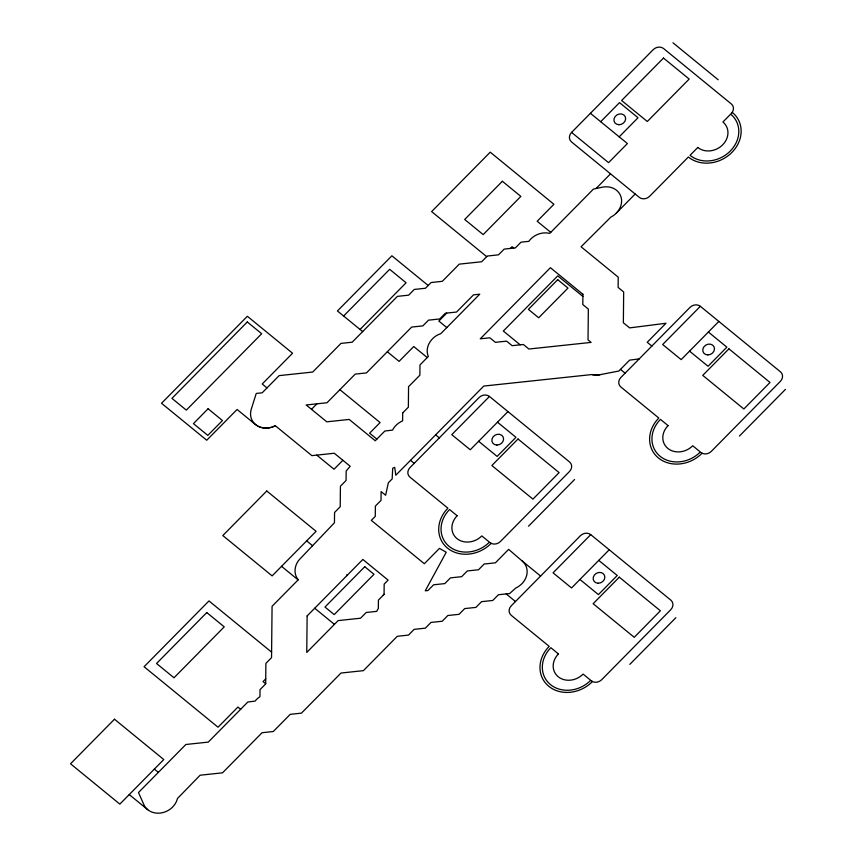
<?xml version="1.0" encoding="UTF-8"?>
<svg xmlns="http://www.w3.org/2000/svg" width="856" height="856" viewBox="0 0 856 856"><rect width="100%" height="100%" fill="white"/><g stroke="black" fill="none" stroke-linecap="round" stroke-linejoin="round"><path stroke-width="1.28" d="M343.609 316.014L389.662 269.319L406.097 282.769L360.044 329.453M571.583 132.412L653.224 49.648A7.554 6.516 -28.6 0 1 663.593 48.546L731.388 104.004A7.554 6.516 -28.6 0 1 731.292 113.506L732.34 112.446A31.747 27.36 -28.6 0 1 731.933 152.379A31.747 27.36 -28.6 0 1 688.374 157.012L649.65 196.27A7.554 6.516 -28.6 0 1 639.282 197.372L571.487 141.914A7.554 6.516 -28.6 0 1 571.583 132.412L608.562 162.661L627.405 143.562L590.426 113.313M311.498 409.318L316.923 403.829M600.698 121.713L619.53 102.613L638.03 117.743L619.188 136.842M446.714 313.093L438.85 321.064L446.811 327.57M510.347 248.443L512.059 246.71L513.728 248.079M596.033 188.534L610.521 173.843M342.882 460.293L334.043 469.249L316.774 455.125M616.331 213.112L635.173 194.012M489.45 396.456A7.554 6.516 -28.6 0 0 479.082 397.559L410.003 467.59A7.554 6.516 -28.6 0 0 409.906 477.092L447.913 508.186A31.747 27.36 -28.6 0 0 447.506 548.108A31.747 27.36 -28.6 0 0 491.055 543.474L490.028 542.629A7.554 6.516 -28.6 0 0 500.396 541.527L569.486 471.506A7.554 6.516 -28.6 0 0 569.582 461.994L489.45 396.456L451.775 434.655L470.265 449.775L507.94 411.586M346.701 575.628L347.386 574.932M265.735 678.862L263.038 681.59L265.692 683.751M384.066 594.192L383.21 595.241M700.358 306.309A7.554 6.516 -28.6 0 0 689.99 307.411L620.91 377.442A7.554 6.516 -28.6 0 0 620.814 386.944L658.82 418.038A31.747 27.36 -28.6 0 0 658.414 457.96A31.747 27.36 -28.6 0 0 701.963 453.327L700.936 452.482A7.554 6.516 -28.6 0 0 711.304 451.38L780.383 381.348A7.554 6.516 -28.6 0 0 780.479 371.846L700.358 306.309L662.672 344.508L681.162 359.627L718.847 321.428M528.527 526.194L574.579 479.51M590.736 534.636A7.554 6.516 -28.6 0 0 580.368 535.749L511.289 605.77A7.554 6.516 -28.6 0 0 511.193 615.282L549.199 646.366A31.747 27.36 -28.6 0 0 548.792 686.298A31.747 27.36 -28.6 0 0 592.341 681.654L591.314 680.82A7.554 6.516 -28.6 0 0 601.682 679.718L670.772 609.686A7.554 6.516 -28.6 0 0 670.869 600.174L590.736 534.636L553.062 572.835L571.551 587.965L609.226 549.766M739.423 436.046L785.476 389.352M629.813 664.374L675.865 617.69M274.006 426.363L275.311 425.732L311.873 455.638L334.279 453.252L350.19 466.274L346.166 471.014L346.07 480.484L340.421 486.219L340.207 506.752L334.557 512.476L334.45 522.749L300.049 558.872C294.614 564.19 292.966 573.766 298.284 579.737L272.069 606.305L271.545 657.643L265.895 663.368L265.681 683.901L260.031 689.636L259.957 696.666L258.887 697.415A18.147 15.633 -28.6 0 0 255.131 701.096L247.833 702.006L208.265 742.109L185.87 744.495L138.479 792.538L143.894 804.683A18.147 15.633 -28.6 0 0 147.574 809.562L148.826 810.504A18.147 15.633 -28.6 0 0 177.47 798.477L200.122 775.215L222.517 772.829L262.075 732.715L273.278 731.527L290.238 714.332L301.43 713.144L340.998 673.041L363.393 670.655L397.28 636.308L408.505 635.088L414.154 629.353L425.357 628.165L431.007 622.43L442.21 621.242L447.859 615.507L459.062 614.319L464.712 608.584L475.915 607.396L481.564 601.661L492.767 600.473L498.417 594.738L509.609 593.55L515.772 588.029A18.147 15.633 -28.6 0 0 522.374 561.162L508.646 549.37L495.367 562.841L484.164 564.029L478.515 569.764L467.312 570.952L461.662 576.677L450.459 577.875L444.81 583.599L433.618 584.798L427.957 590.522L425.25 590.811L446.233 552.238L439.46 548.386L424.33 563.73L371.322 520.373L375.27 516.371L375.377 506.099L381.027 500.375L381.113 491.569L385.628 495.26L388.335 482.805L392.155 478.932L392.711 468.211L394.712 467.333L395.814 475.219L483.768 386.067L591.646 374.575L598.183 375.035L597.477 375.089M272.347 427.005L274.915 425.956M273.289 426.684C267.158 429.177 259.411 428.492 254.564 423.688A18.147 15.633 -28.6 0 1 251.279 409.179L256.244 393.439L262.182 392.808L279.131 375.624L312.729 372.039L340.988 343.395L352.19 342.197L397.409 296.369L408.612 295.17L414.261 289.446L425.453 288.247L431.114 282.523L442.306 281.324L459.265 264.14L481.661 261.754L487.31 256.03L498.513 254.831L504.163 249.107L515.365 247.908L521.015 242.184L528.837 241.349L529.5 240.44A18.147 15.633 -28.6 0 1 548.215 233.1L549.712 233.41L593.433 189.09L602.1 187.229A18.147 15.633 -28.6 0 1 619.84 194.173A18.147 15.633 -28.6 0 1 616.577 212.855L615.314 214.075A18.147 15.633 -28.6 0 1 610.906 217.06L581.074 246.774L618.235 277.162L618.128 287.434L623.671 291.971L623.361 322.765L629.62 327.891L665.989 323.268L647.222 342.282L651.855 346.07M271.512 427.294L270.656 427.508M269.8 427.711L268.945 427.85M598.194 375.035L618.877 371.023L629.631 360.13L639.186 358.91M599.221 374.885L599.906 374.778M267.971 428L267.211 428.043M266.248 428.107L265.499 428.086M595.765 375.131L596.45 375.142M264.643 428.064L263.809 427.968M594.075 375.014L594.738 375.099M262.974 427.861L262.161 427.69M592.427 374.746L593.069 374.885M261.348 427.508L260.566 427.262M259.785 427.016L259.047 426.695M258.309 426.363L257.613 425.978M256.928 425.582L256.286 425.122M255.57 424.597L237.08 409.478L206.735 440.241L161.527 403.272L247.363 316.271L292.559 353.239L262.204 384.012L266.997 387.929M672.977 42.8L718.173 79.769M708.383 332.042L726.872 347.172L708.03 366.261L689.54 351.142M550.75 232.351L537.172 221.244L553.918 204.274L490.231 152.175L431.617 211.593L486.7 256.65M582.883 296.422L557.748 275.867L503.328 331.037L520.181 344.829M620.461 369.407L625.094 373.195M428.182 285.487L391.877 255.794L337.446 310.963L362.655 331.593M427.24 357.573L413.737 346.53L399.078 361.382L387.308 351.752M497.475 422.19L515.965 437.32L497.133 456.419L478.643 441.289M598.761 560.38L617.251 575.5L598.419 594.599L579.929 579.469M435.629 434.869L439.31 437.876M339.885 389.673L380.096 422.564L369.632 433.179L376.875 439.107M410.505 460.335L414.186 463.342M522.246 561.055L540.596 576.067M506.174 593.914L515.473 601.533M306.662 540.874L312.611 545.743M281.549 566.34L298.123 579.897M314.719 608.231L334.439 624.366M271.609 652.165L208.971 600.933L144.076 666.728L218.034 727.215L237.925 707.056L240.643 709.292M154.369 769.105L158.371 772.38M129.245 794.571L147.735 809.69M307.133 615.924L306.758 652.433L338.163 620.6L360.558 618.214L366.208 612.479L376.694 611.366L378.331 608.37L378.416 600.11L384.066 594.385L384.173 584.113L388.11 580.111L362.848 559.45L347.59 574.911L346.701 574.997L346.691 575.821L307.133 615.924M402.695 412.924L402.62 420.874L401.079 421.601A18.147 15.633 -28.6 0 0 392.519 430.097L384.847 431.028L375.249 440.754L349.184 419.44L326.789 421.826L306.18 404.974L326.981 402.759L355.24 374.104L366.443 372.916L411.661 327.078L422.853 325.89L428.503 320.155L439.706 318.967L445.355 313.232L456.558 312.044L473.518 294.849L479.735 294.186L440.754 333.701C431.606 336.419 424.298 347.087 428.321 356.471L419.975 364.934L419.868 375.206L408.558 386.666L408.355 407.199L402.695 412.924M582.904 294.282L582.797 304.543L588.34 309.08L588.029 339.885L591.111 342.4L528.89 349.023L523.348 344.487L512.145 345.685L506.602 341.148L495.399 342.336L489.857 337.799L480.248 338.826L550.408 267.703L582.904 294.282M247.298 321.974L171.938 398.372L186.319 410.131L261.679 333.733L247.298 321.974M208.083 408.761L193.435 423.624L207.815 435.383L222.464 420.531L208.083 408.761M502.365 181.269L464.69 219.468L483.18 234.598L520.855 196.399L502.365 181.269M663.496 58.058L621.627 100.494L647.307 121.499L689.176 79.062L663.496 58.058M266.772 490.991L222.817 535.556L272.122 575.885L316.089 531.319L266.772 490.991M206.778 612.564L156.541 663.496L174.003 677.781L224.24 626.849L206.778 612.564M114.479 719.222L70.524 763.787L119.829 804.116L163.785 759.55L114.479 719.222M557.716 279.666L528.409 309.38L538.681 317.779L567.988 288.076L557.716 279.666M697.801 147.457L690.054 155.311A29.329 25.273 -28.6 0 0 730.286 151.031A29.329 25.273 -28.6 0 0 730.66 114.148L722.924 122.001A18.147 15.633 -28.6 0 1 722.689 144.814A18.147 15.633 -28.6 0 1 697.801 147.457M364.752 566.726L324.98 607.043L334.225 614.608L373.997 574.29L364.752 566.726M518.019 439L491.858 465.525L532.946 499.134L559.107 472.608L518.019 439M728.927 348.852L702.755 375.377L743.843 408.986L770.015 382.461L728.927 348.852M619.305 577.179L593.144 603.705L634.232 637.313L660.393 610.788L619.305 577.179M668.065 425.603L660.457 419.376A29.329 25.273 -28.6 0 0 660.083 456.269A29.329 25.273 -28.6 0 0 700.315 451.979L692.718 445.762A18.147 15.633 -28.6 0 1 667.83 448.416A18.147 15.633 -28.6 0 1 668.065 425.603M457.158 515.751L449.56 509.534A29.329 25.273 -28.6 0 0 449.186 546.417A29.329 25.273 -28.6 0 0 489.418 542.126L481.81 535.91A18.147 15.633 -28.6 0 1 456.922 538.563A18.147 15.633 -28.6 0 1 457.158 515.751M558.444 653.931L550.847 647.714A29.329 25.273 -28.6 0 0 550.472 684.597A29.329 25.273 -28.6 0 0 590.704 680.317L583.097 674.1A18.147 15.633 -28.6 0 1 558.208 676.743A18.147 15.633 -28.6 0 1 558.444 653.931M496.897 445.056A6.046 5.211 -28.6 0 0 503.157 437.009A6.046 5.211 -28.6 0 0 493.099 436.86A6.046 5.211 -28.6 0 0 496.897 445.056M598.183 583.236A6.046 5.211 -28.6 0 0 604.443 575.189A6.046 5.211 -28.6 0 0 594.385 575.039A6.046 5.211 -28.6 0 0 598.183 583.236M707.794 354.908A6.046 5.211 -28.6 0 0 714.054 346.851A6.046 5.211 -28.6 0 0 703.996 346.712A6.046 5.211 -28.6 0 0 707.794 354.908M618.963 124.719A6.046 5.211 -28.6 0 0 625.222 116.673A6.046 5.211 -28.6 0 0 615.154 116.523A6.046 5.211 -28.6 0 0 618.963 124.719"/></g></svg>
